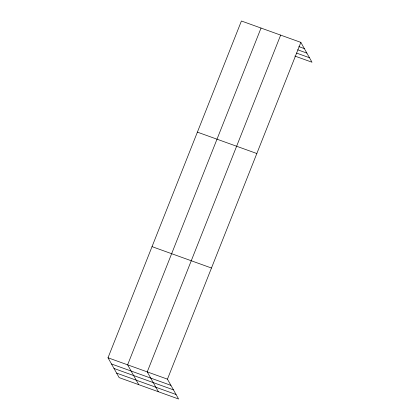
<?xml version="1.0" encoding="UTF-8"?>
<svg xmlns="http://www.w3.org/2000/svg" width="420" height="420" viewBox="0 0 420 420"><rect width="100%" height="100%" fill="white"/><g stroke="black" fill="none" stroke-linecap="round" stroke-linejoin="round"><path stroke-width="0.63" d="M108.008 357.777L167.449 379.155L178.584 399L119.144 377.617L108.008 357.777L241.416 21L300.856 42.383L311.992 62.223L294.845 56.054M261.03 28.056L127.622 364.833L138.758 384.673M280.649 35.112L147.236 371.889L158.372 391.729M167.449 379.155L300.856 42.383M298.825 46.599L304.337 48.584M297.68 49.78L306.863 53.083M296.604 53.099L309.467 57.724M197.39 132.137L256.835 153.521M152.029 246.64L211.475 268.023M111.484 363.972L170.929 385.355M114.009 368.477L173.455 389.86M116.613 373.118L176.059 394.495"/></g></svg>
